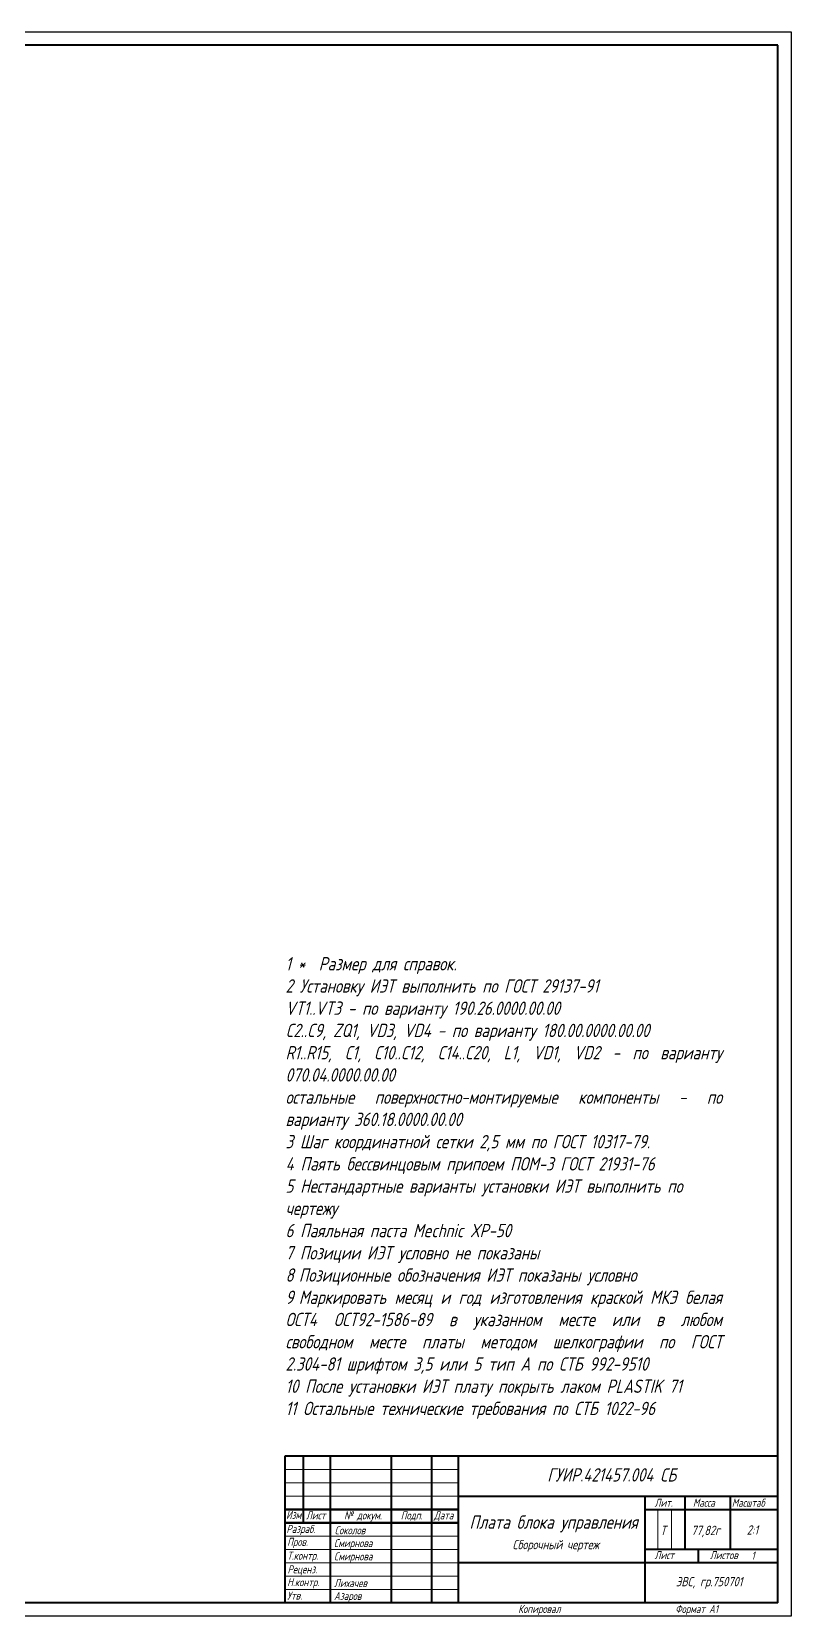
# Paper-space layout 'Layout1' of a CAD drawing. Extents: x -1 to 840, y -1 to 593.
# Drawn here: x 555 to 840, y -1 to 593 of the extents above; entities that cross this region are included whole.
import ezdxf

# ---------------------------------------------------------------- set-up
doc = ezdxf.new("R2010")
doc.units = 0
doc.header["$MEASUREMENT"] = 0
doc.layers.get('0').update_dxf_attribs({"linetype": 'CONTINUOUS', "lineweight": 15})
doc.layers.add('KONTUR', color=7, linetype='CONTINUOUS')
for name, color, linetype, lineweight in [('Основная', 7, 'CONTINUOUS', 40), ('текст', 7, 'CONTINUOUS', 30), ('тонкая', 7, 'CONTINUOUS', 20)]:
    doc.layers.add(name, color=color, linetype=linetype, lineweight=lineweight)
doc.styles.add('GOST type A0', font='', dxfattribs={"oblique": 15, "height": 3.5})
doc.styles.get('GOST type A0').set_extended_font_data('GOST type A')

psp = doc.layouts.get("Layout1")

# ---------------------------------------------------------------- linework, layer by layer
for p, q in [((715.206, 54.206), (650.206, 54.206)), ((715.206, 49.206), (650.206, 49.206)), ((715.206, 44.206), (650.206, 44.206)), ((785.206, 4.206), (785.206, 4.206)), ((785.206, 4.206), (785.206, 4.206))]:
    psp.add_line(p, q)
at = {"lineweight": 50}
for p, q in [((715.206, 39.206), (650.206, 39.206)), ((715.206, 34.206), (650.206, 34.206))]:
    psp.add_line(p, q, dxfattribs=at)
at = {"layer": 'KONTUR'}
for p, q in [((-0.794, 593.206), (840.206, 593.206)), ((840.206, 593.206), (840.206, -0.794)), ((840.206, -0.794), (-0.794, -0.794))]:
    psp.add_line(p, q, dxfattribs=at)
at = {"layer": 'Основная'}
for p, q in [((835.206, 588.206), (19.206, 588.206)), ((835.206, 4.206), (835.206, 588.206)), ((650.206, 59.206), (650.206, 4.206)), ((835.206, 59.206), (650.206, 59.206)), ((657.206, 34.206), (657.206, 59.206)), ((667.206, 59.206), (667.206, 4.206)), ((690.206, 4.206), (690.206, 59.206)), ((705.206, 59.206), (705.206, 4.206)), ((715.206, 59.206), (715.206, 4.206)), ((715.206, 44.206), (835.206, 44.206)), ((785.206, 44.206), (785.206, 4.206)), ((800.206, 44.206), (800.206, 24.206)), ((817.206, 44.206), (817.206, 24.206)), ((785.206, 39.206), (835.206, 39.206)), ((835.206, 24.206), (785.206, 24.206)), ((805.206, 24.206), (805.206, 19.206)), ((835.206, 19.206), (715.206, 19.206)), ((835.206, 4.206), (7.206, 4.206))]:
    psp.add_line(p, q, dxfattribs=at)
at = {"layer": 'тонкая'}
for p, q in [((790.194, 38.998), (790.194, 24.206)), ((795.272, 38.998), (795.272, 24.206)), ((650.206, 29.206), (715.206, 29.206)), ((715.206, 24.206), (650.206, 24.206)), ((715.206, 19.206), (650.206, 19.206))]:
    psp.add_line(p, q, dxfattribs=at)
for points in [[(650.206, 14.206), (715.206, 14.206)], [(650.206, 9.206), (715.206, 9.206)]]:
    psp.add_lwpolyline(points, dxfattribs=at)

# ---------------------------------------------------------------- texts
at = {"insert": (825.233, 23.455), "char_height": 3, "attachment_point": 1, "style": 'GOST type A0'}
psp.add_mtext_dynamic_manual_height_columns('1', width=3.97285, gutter_width=17.5, heights=[0], dxfattribs=at)
at = {"layer": 'текст', "style": 'GOST type A0', "oblique": 15}
for s, p in [('Лит.', (788.924, 40.271)), ('Масса', (803.299, 40.271)), ('Масштаб', (817.891, 40.271)), ('Изм', (650.708, 35.703)), ('Лист', (658.183, 35.553)), ('№ докум. ', (672.467, 35.553)), ('Подп.', (693.72, 35.553)), ('Дата', (706.171, 35.553)), ('Разраб.', (650.824, 30.452)), ('Пров.', (651.125, 25.62)), ('Реценз.', (651.249, 15.306)), ('Т.контр.', (651.125, 20.425)), ('Лист', (788.924, 20.658)), ('Листов', (809.649, 20.658)), ('Н.контр.', (651.125, 10.503)), ('Утв.', (651.125, 5.483)), ('Копировал', (737.742, 0.456)), ('Формат А1', (796.67, 0.456))]:
    psp.add_text(s, height=3, dxfattribs=at).set_placement(p)
at = {"layer": 'тонкая', "style": 'GOST type A0', "oblique": 15}
for s, p in [('Т', (791.107, 29.676)), ('77,82г', (802.643, 29.661)), ('2:1', (823.503, 29.837))]:
    psp.add_text(s, height=3.5, dxfattribs=at).set_placement(p)
at = {"layer": 'тонкая', "insert": (650.508, 246.325), "char_height": 5, "width": 163.20987, "attachment_point": 1, "style": 'GOST type A0'}
psp.add_mtext('\\pxqj,t1;1 *  Размер для справок.\\P2 Установку ИЭТ выполнить по ГОСТ 29137-91 \\PVT1..VT3 - по варианту 190.26.0000.00.00\\PC2..C9, ZQ1, VD3, VD4 - по варианту 180.00.0000.00.00\\PR1..R15, C1, C10..C12, C14..C20, L1, VD1, VD2 - по варианту 070.04.0000.00.00\\Pостальные поверхностно-монтируемые компоненты - по варианту 360.18.0000.00.00\\P\\pr1.09015,q*;3 Шаг координатной сетки 2,5 мм по ГОСТ 10317-79.\\P4 Паять бессвинцовым припоем ПОМ-3 ГОСТ 21931-76\\P5 Нестандартные варианты установки ИЭТ выполнить по чертежу\\P\\pi-4,l4,r0,t1,2;6 Паяльная паста Mechnic XP-50\\P\\pi0,l0,r1.09015,qj,t1;7 Позиции ИЭТ условно не показаны\\P\\pt1,2;8^IПозиционные обозначения ИЭТ показаны условно\\P\\pr0,t1;9^IМаркировать месяц и год изготовления краской МКЭ белая ОСТ4 ОСТ92-1586-89 в указанном месте или в любом свободном месте платы методом шелкографии по ГОСТ 2.304-81 шрифтом 3,5 или 5 тип А по СТБ 992-9510 \\P10 После установки ИЭТ плату покрыть лаком PLASTIK 71\\P\\pr1.09015;11 Остальные технические требования по СТБ 1022-96', dxfattribs=at)
at = {"layer": 'тонкая', "attachment_point": 1, "style": 'GOST type A0'}
for s, width, gutter_width, heights, insert, char_height in [('ГУИР.421457.004 СБ', 57.81319, 47.884, [3.089], (748.663, 54.721), 5), ('\\pxqc;Плата блока управления', 74.20466, 12.5, [2.362], (713.939, 37.013), 5), ('Соколов', 7.56222, 12.5, [0], (668.955, 32.945), 3), ('Смирнова', 7.56222, 12.5, [0], (668.668, 28.147), 3), ('Сборочный чертеж', 63.27934, 12.5, [0], (735.638, 27.838), 3.5), ('Смирнова', 7.56222, 12.5, [0], (668.697, 23.177), 3), ('Лихачев', 7.56222, 12.5, [0], (668.697, 13.177), 3), ('ЭВС, гр.750701', 28.58922, 12.5, [2.556], (796.917, 13.96), 3.5), ('Азаров', 7.56222, 12.5, [0], (668.697, 8.332), 3)]:
    psp.add_mtext_dynamic_manual_height_columns(s, width=width, gutter_width=gutter_width, heights=heights, dxfattribs=dict(at, insert=insert, char_height=char_height))

doc.saveas('drawing.dxf')
